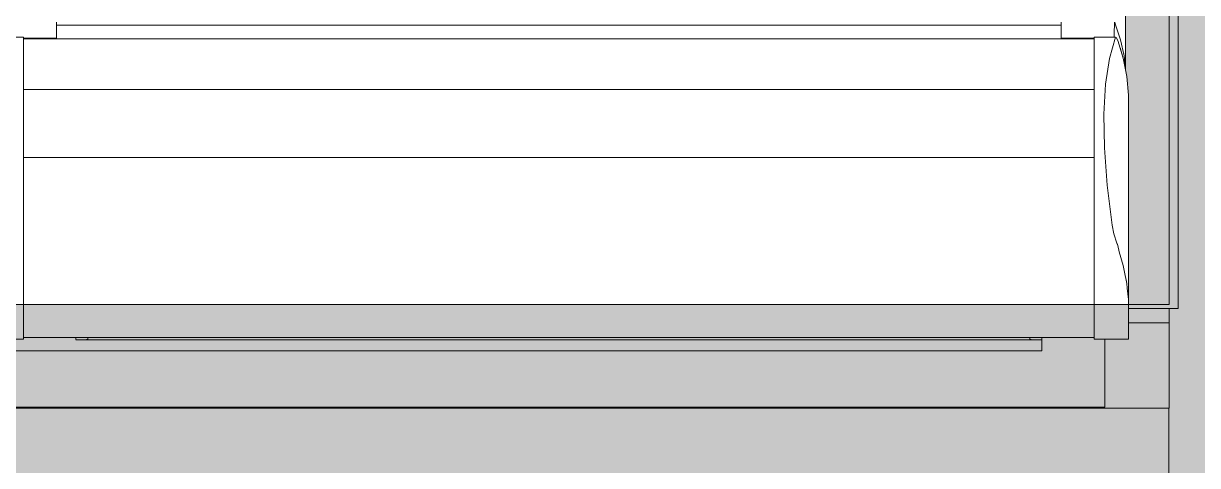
# Model space of a CAD drawing. Header units: metres. Extents: x -3 to 171, y -23 to 41.
# Drawn here: x 1.94 to 2.821, y -0.892 to -0.56 of the extents above; entities that cross this region are included whole.
import ezdxf

# ---------------------------------------------------------------- set-up
doc = ezdxf.new("R2010")
doc.units = ezdxf.units.M
doc.header["$MEASUREMENT"] = 0
doc.set_wipeout_variables(frame=1)
doc.linetypes.add('Wipeout_Contour', pattern=[1, 0, -1])
doc.layers.add('6._Dach PP STG1_1_325 Dachfenster', color=7, linetype='Continuous')
doc.layers.add('6._Dach PP STG1_1_330 Dachaufbau', color=7, linetype='Continuous')

msp = doc.modelspace()

# ---------------------------------------------------------------- linework, layer by layer
at = {"layer": '6._Dach PP STG1_1_325 Dachfenster', "color": 7, "linetype": 'Continuous', "lineweight": 13, "ltscale": 1000, "true_color": 0xf4f4f4, "flags": 128}
msp.add_lwpolyline([(2.80685, -0.15614), (2.80685, -0.77449)], dxfattribs=at)

# ---------------------------------------------------------------- wipeouts: each hides what was drawn before it
at = {"color": 254, "linetype": 'Wipeout_Contour', "lineweight": 0, "ltscale": 5.726923}
msp.add_wipeout([(1.96465, -0.57154), (1.93985, -0.57154), (1.96465, -0.57182)], dxfattribs=at).dxf.layer = '6._Dach PP STG1_1_325 Dachfenster'
at = {"color": 254, "linetype": 'Wipeout_Contour', "lineweight": 0, "ltscale": 8.124388}
msp.add_wipeout([(1.9285, -0.5866), (1.93139, -0.60597), (1.93985, -0.60597), (1.93985, -0.5866)], dxfattribs=at).dxf.layer = '6._Dach PP STG1_1_325 Dachfenster'
at = {"color": 254, "linetype": 'Wipeout_Contour', "lineweight": 0, "ltscale": 11.523669}
msp.add_wipeout([(2.74385, -0.62846), (2.74385, -0.65385), (2.75147, -0.65385), (2.75104, -0.62846)], dxfattribs=at).dxf.layer = '6._Dach PP STG1_1_325 Dachfenster'
at = {"color": 254, "linetype": 'Wipeout_Contour', "lineweight": 0, "ltscale": 10.855412}
msp.add_wipeout([(1.92685, -0.70832), (1.92729, -0.71183), (1.93985, -0.71183), (1.93985, -0.68171), (1.93016, -0.68171)], dxfattribs=at).dxf.layer = '6._Dach PP STG1_1_325 Dachfenster'
at = {"color": 254, "linetype": 'Wipeout_Contour', "lineweight": 0, "ltscale": 29.586892}
msp.add_wipeout([(1.05, -0.7745), (1.05, -0.8493), (2.8, -0.8493), (2.8, -0.7745), (2.76949, -0.7745), (2.76949, -0.79527), (2.76949, -0.79739), (2.75185, -0.79739), (2.75185, -0.84858), (1.10185, -0.84858), (1.10185, -0.79739), (1.08422, -0.79739), (1.08422, -0.79527), (1.08422, -0.7745)], dxfattribs=at).dxf.layer = '6._Dach PP STG1_1_325 Dachfenster'

# ---------------------------------------------------------------- next in the draw order: hatches: boundary and pattern name
at = {"layer": '6._Dach PP STG1_1_325 Dachfenster', "linetype": 'Continuous', "lineweight": 0, "true_color": 0x000000}
msp.add_hatch(color=18, dxfattribs=at).paths.add_polyline_path([(2.76735, -0.15614), (2.76735, -0.59516), (2.76755, -0.59705), (2.76815, -0.60021), (2.76945, -0.61412), (2.76945, -0.63009), (2.76949, -0.70317), (2.76949, -0.71356), (2.76949, -0.71563), (2.76949, -0.77449), (2.80685, -0.77449), (2.80685, -0.15614)])

# ---------------------------------------------------------------- next in the draw order: linework, layer by layer
at = {"layer": '6._Dach PP STG1_1_325 Dachfenster', "color": 7, "linetype": 'Continuous', "lineweight": 13, "ltscale": 1000, "true_color": 0xf4f4f4, "flags": 128}
for points in [[(2.80685, -0.77449), (2.76949, -0.77449)], [(2.76949, -0.7745), (2.80685, -0.7745)]]:
    msp.add_lwpolyline(points, dxfattribs=at)
at = {"layer": '6._Dach PP STG1_1_330 Dachaufbau', "color": 7, "linetype": 'Continuous', "lineweight": 18, "ltscale": 1000, "flags": 128}
msp.add_lwpolyline([(2.8, -0.77152), (2.8, 0.07)], dxfattribs=at)

# ---------------------------------------------------------------- next in the draw order: wipeouts: each hides what was drawn before it
at = {"color": 254, "linetype": 'Wipeout_Contour', "lineweight": 0, "ltscale": 8.350469}
msp.add_wipeout([(1.96465, -0.55942), (1.92469, -0.55942), (1.92505, -0.56858), (1.96465, -0.56858)], dxfattribs=at).dxf.layer = '6._Dach PP STG1_1_325 Dachfenster'
at = {"color": 254, "linetype": 'Wipeout_Contour', "lineweight": 0, "ltscale": 11.583056}
msp.add_wipeout([(2.75232, -0.60597), (2.74385, -0.60597), (2.74385, -0.62846), (2.75104, -0.62846)], dxfattribs=at).dxf.layer = '6._Dach PP STG1_1_325 Dachfenster'
at = {"color": 254, "linetype": 'Wipeout_Contour', "lineweight": 0, "ltscale": 11.709091}
msp.add_wipeout([(2.74385, -0.65385), (2.74385, -0.68171), (2.75355, -0.68171), (2.75147, -0.65385)], dxfattribs=at).dxf.layer = '6._Dach PP STG1_1_325 Dachfenster'
at = {"color": 254, "linetype": 'Wipeout_Contour', "lineweight": 0, "ltscale": 24.757582}
msp.add_wipeout([(1.10185, -0.84858), (2.75185, -0.84858), (2.75185, -0.79739), (2.74385, -0.79739), (2.74385, -0.79619), (2.70455, -0.79619), (2.70455, -0.80616), (1.14915, -0.80616), (1.14915, -0.79619), (1.10985, -0.79619), (1.10985, -0.79739), (1.10185, -0.79739)], dxfattribs=at).dxf.layer = '6._Dach PP STG1_1_325 Dachfenster'

# ---------------------------------------------------------------- next in the draw order: linework, layer by layer
at = {"layer": '6._Dach PP STG1_1_325 Dachfenster', "color": 7, "linetype": 'Continuous', "lineweight": 13, "ltscale": 1000, "true_color": 0xf4f4f4, "flags": 128}
for points in [[(2.70455, -0.80616), (2.70455, -0.79788)], [(1.14915, -0.80616), (2.70455, -0.80616)]]:
    msp.add_lwpolyline(points, dxfattribs=at)

# ---------------------------------------------------------------- next in the draw order: wipeouts: each hides what was drawn before it
at = {"color": 254, "linetype": 'Wipeout_Contour', "lineweight": 0, "ltscale": 12.782115}
msp.add_wipeout([(1.92505, -0.57062), (1.93985, -0.57062), (1.93985, -0.57154), (1.96465, -0.57154), (1.96465, -0.56858), (1.92505, -0.56858)], dxfattribs=at).dxf.layer = '6._Dach PP STG1_1_325 Dachfenster'
at = {"color": 254, "linetype": 'Wipeout_Contour', "lineweight": 0, "ltscale": 14.819618}
msp.add_wipeout([(2.76945, -0.61412), (2.76815, -0.60021), (2.76815, -0.75557), (2.7685, -0.75913), (2.76945, -0.76776)], dxfattribs=at).dxf.layer = '6._Dach PP STG1_1_325 Dachfenster'
at = {"color": 254, "linetype": 'Wipeout_Contour', "lineweight": 0, "ltscale": 11.805688}
msp.add_wipeout([(2.74385, -0.68171), (2.74385, -0.71183), (2.75729, -0.71183), (2.75355, -0.68171)], dxfattribs=at).dxf.layer = '6._Dach PP STG1_1_325 Dachfenster'
at = {"color": 254, "linetype": 'Wipeout_Contour', "lineweight": 0, "ltscale": 8.583351}
msp.add_wipeout([(1.91423, -0.79003), (1.91422, -0.79739), (1.93985, -0.79739), (1.93985, -0.79003)], dxfattribs=at).dxf.layer = '6._Dach PP STG1_1_325 Dachfenster'
at = {"color": 254, "linetype": 'Wipeout_Contour', "lineweight": 0, "ltscale": 11.500923}
msp.add_wipeout([(1.04986, -1.4678), (2.79986, -1.4678), (2.79986, -0.8493), (1.05, -0.8493), (1.05, -0.84556)], dxfattribs=at).dxf.layer = '6._Dach PP STG1_1_325 Dachfenster'

# ---------------------------------------------------------------- next in the draw order: linework, layer by layer
at = {"layer": '6._Dach PP STG1_1_325 Dachfenster', "color": 7, "linetype": 'Continuous', "lineweight": 13, "ltscale": 1000, "true_color": 0xf4f4f4, "flags": 128}
for points in [[(2.8, -0.7745), (2.8, -0.8493)], [(2.75185, -0.79739), (2.75185, -0.84858)], [(1.05, -0.8493), (2.8, -0.8493)], [(1.10185, -0.84858), (2.75185, -0.84858)], [(2.79986, -0.8493), (2.79986, -1.4678)]]:
    msp.add_lwpolyline(points, dxfattribs=at)

# ---------------------------------------------------------------- next in the draw order: wipeouts: each hides what was drawn before it
at = {"color": 254, "linetype": 'Wipeout_Contour', "lineweight": 0, "ltscale": 10.064351}
msp.add_wipeout([(1.93985, -0.66092), (1.93985, -0.68262), (2.74385, -0.68262), (2.74385, -0.66092)], dxfattribs=at).dxf.layer = '6._Dach PP STG1_1_325 Dachfenster'
at = {"color": 254, "linetype": 'Wipeout_Contour', "lineweight": 0, "ltscale": 8.571799}
msp.add_wipeout([(1.91423, -0.79003), (1.93985, -0.79003), (1.93985, -0.78127), (1.91424, -0.78127)], dxfattribs=at).dxf.layer = '6._Dach PP STG1_1_325 Dachfenster'
at = {"color": 254, "linetype": 'Wipeout_Contour', "lineweight": 0, "ltscale": 20.395023}
msp.add_wipeout([(1.97915, -0.79767), (2.70455, -0.79788), (2.69625, -0.79767), (2.69545, -0.79718), (2.69524, -0.79619), (1.98846, -0.79619), (1.98825, -0.79718), (1.98745, -0.79767)], dxfattribs=at).dxf.layer = '6._Dach PP STG1_1_325 Dachfenster'

# ---------------------------------------------------------------- next in the draw order: wipeouts: each hides what was drawn before it
at = {"color": 254, "linetype": 'Wipeout_Contour', "lineweight": 0, "ltscale": 10.035334}
msp.add_wipeout([(1.93985, -0.65986), (2.74385, -0.65986), (2.74385, -0.63348), (1.93985, -0.63348)], dxfattribs=at).dxf.layer = '6._Dach PP STG1_1_325 Dachfenster'
at = {"color": 254, "linetype": 'Wipeout_Contour', "lineweight": 0, "ltscale": 8.558218}
msp.add_wipeout([(1.91424, -0.78127), (1.93985, -0.78127), (1.93985, -0.77094), (1.91425, -0.77094)], dxfattribs=at).dxf.layer = '6._Dach PP STG1_1_325 Dachfenster'
at = {"color": 254, "linetype": 'Wipeout_Contour', "lineweight": 0, "ltscale": 11.654468}
msp.add_wipeout([(2.74385, -0.79003), (2.74385, -0.79739), (2.76949, -0.79739), (2.76948, -0.79003)], dxfattribs=at).dxf.layer = '6._Dach PP STG1_1_325 Dachfenster'
at = {"color": 254, "linetype": 'Wipeout_Contour', "lineweight": 0, "ltscale": 10.663323}
msp.add_wipeout([(1.98846, -0.79619), (1.97915, -0.79619), (1.97915, -0.79767), (1.98745, -0.79767), (1.98825, -0.79718)], dxfattribs=at).dxf.layer = '6._Dach PP STG1_1_325 Dachfenster'
at = {"color": 254, "linetype": 'Wipeout_Contour', "lineweight": 0, "ltscale": 14.657832}
msp.add_wipeout([(2.69524, -0.79619), (2.69545, -0.79718), (2.69625, -0.79767), (2.70455, -0.79767), (2.70455, -0.79619)], dxfattribs=at).dxf.layer = '6._Dach PP STG1_1_325 Dachfenster'

# ---------------------------------------------------------------- next in the draw order: linework, layer by layer
at = {"layer": '6._Dach PP STG1_1_325 Dachfenster', "color": 7, "linetype": 'Continuous', "lineweight": 13, "ltscale": 1000, "flags": 128}
msp.add_lwpolyline([(2.76949, -0.79527), (2.76949, -0.79739)], dxfattribs=at)

# ---------------------------------------------------------------- next in the draw order: wipeouts: each hides what was drawn before it
at = {"color": 254, "linetype": 'Wipeout_Contour', "lineweight": 0, "ltscale": 10.048472}
msp.add_wipeout([(1.93985, -0.66014), (1.93985, -0.6607), (2.74385, -0.6607), (2.74385, -0.66014)], dxfattribs=at).dxf.layer = '6._Dach PP STG1_1_325 Dachfenster'
at = {"color": 254, "linetype": 'Wipeout_Contour', "lineweight": 0, "ltscale": 11.645832}
msp.add_wipeout([(2.74385, -0.78127), (2.74385, -0.79003), (2.76948, -0.79003), (2.76947, -0.78127)], dxfattribs=at).dxf.layer = '6._Dach PP STG1_1_325 Dachfenster'

# ---------------------------------------------------------------- next in the draw order: wipeouts: each hides what was drawn before it
at = {"color": 254, "linetype": 'Wipeout_Contour', "lineweight": 0, "ltscale": 7.798394}
msp.add_wipeout([(1.93985, -0.66014), (2.74385, -0.66014), (1.93985, -0.65986)], dxfattribs=at).dxf.layer = '6._Dach PP STG1_1_325 Dachfenster'
at = {"color": 254, "linetype": 'Wipeout_Contour', "lineweight": 0, "ltscale": 11.635717}
msp.add_wipeout([(2.74385, -0.77094), (2.74385, -0.78127), (2.76947, -0.78127), (2.76946, -0.77094)], dxfattribs=at).dxf.layer = '6._Dach PP STG1_1_325 Dachfenster'
at = {"color": 254, "linetype": 'Wipeout_Contour', "lineweight": 0, "ltscale": 10.216606}
msp.add_wipeout([(1.93985, -0.79619), (2.74385, -0.79619), (2.74385, -0.78869), (1.93985, -0.78869)], dxfattribs=at).dxf.layer = '6._Dach PP STG1_1_325 Dachfenster'

# ---------------------------------------------------------------- next in the draw order: linework, layer by layer
at = {"layer": '6._Dach PP STG1_1_325 Dachfenster', "color": 7, "linetype": 'Continuous', "lineweight": 13, "ltscale": 1000, "flags": 128}
for points in [[(1.93985, -0.66092), (2.74385, -0.66092)], [(2.8, -0.78516), (2.76949, -0.78516)], [(1.93985, -0.79739), (1.91422, -0.79739)], [(1.93985, -0.79619), (2.74385, -0.79619)], [(1.97915, -0.79619), (1.97915, -0.79767)], [(2.70455, -0.79788), (1.97915, -0.79788)], [(1.98745, -0.79767), (1.98825, -0.79718)], [(1.98825, -0.79718), (1.98846, -0.79619)], [(2.69545, -0.79718), (2.69524, -0.79619)], [(2.69545, -0.79718), (2.69625, -0.79767)], [(2.70455, -0.79619), (2.70455, -0.79767)], [(2.76949, -0.79739), (2.74385, -0.79739)]]:
    msp.add_lwpolyline(points, dxfattribs=at)

# ---------------------------------------------------------------- next in the draw order: wipeouts: each hides what was drawn before it
at = {"color": 254, "linetype": 'Wipeout_Contour', "lineweight": 0, "ltscale": 14.14005}
msp.add_wipeout([(2.74385, -0.75913), (2.74385, -0.77094), (2.76946, -0.77094), (2.76945, -0.76776), (2.7685, -0.75913)], dxfattribs=at).dxf.layer = '6._Dach PP STG1_1_325 Dachfenster'
at = {"color": 254, "linetype": 'Wipeout_Contour', "lineweight": 0, "ltscale": 10.20582}
msp.add_wipeout([(2.74385, -0.77999), (1.93985, -0.77999), (1.93985, -0.78869), (2.74385, -0.78869)], dxfattribs=at).dxf.layer = '6._Dach PP STG1_1_325 Dachfenster'

# ---------------------------------------------------------------- next in the draw order: wipeouts: each hides what was drawn before it
at = {"color": 254, "linetype": 'Wipeout_Contour', "lineweight": 0, "ltscale": 14.184751}
msp.add_wipeout([(2.74385, -0.74598), (2.74385, -0.75913), (2.7685, -0.75913), (2.76815, -0.75557), (2.76624, -0.74598)], dxfattribs=at).dxf.layer = '6._Dach PP STG1_1_325 Dachfenster'
at = {"color": 254, "linetype": 'Wipeout_Contour', "lineweight": 0, "ltscale": 10.193323}
msp.add_wipeout([(2.74385, -0.76974), (1.93985, -0.76974), (1.93985, -0.77999), (2.74385, -0.77999)], dxfattribs=at).dxf.layer = '6._Dach PP STG1_1_325 Dachfenster'

# ---------------------------------------------------------------- next in the draw order: wipeouts: each hides what was drawn before it
at = {"color": 254, "linetype": 'Wipeout_Contour', "lineweight": 0, "ltscale": 14.245344}
msp.add_wipeout([(2.74385, -0.73184), (2.74385, -0.74598), (2.76624, -0.74598), (2.76555, -0.7422), (2.76257, -0.73184)], dxfattribs=at).dxf.layer = '6._Dach PP STG1_1_325 Dachfenster'
at = {"color": 254, "linetype": 'Wipeout_Contour', "lineweight": 0, "ltscale": 10.178929}
msp.add_wipeout([(2.74385, -0.758), (1.93985, -0.758), (1.93985, -0.76974), (2.74385, -0.76974)], dxfattribs=at).dxf.layer = '6._Dach PP STG1_1_325 Dachfenster'

# ---------------------------------------------------------------- next in the draw order: linework, layer by layer
at = {"layer": '6._Dach PP STG1_1_330 Dachaufbau', "color": 7, "linetype": 'Continuous', "lineweight": 18, "ltscale": 1000, "flags": 128}
msp.add_lwpolyline([(1.05, -0.77152), (2.8, -0.77152)], dxfattribs=at)

# ---------------------------------------------------------------- next in the draw order: wipeouts: each hides what was drawn before it
at = {"color": 254, "linetype": 'Wipeout_Contour', "lineweight": 0, "ltscale": 14.04855}
msp.add_wipeout([(2.74385, -0.72526), (2.74385, -0.73184), (2.76257, -0.73184), (2.76145, -0.72717), (2.76069, -0.72526)], dxfattribs=at).dxf.layer = '6._Dach PP STG1_1_325 Dachfenster'

# ---------------------------------------------------------------- next in the draw order: wipeouts: each hides what was drawn before it
at = {"color": 254, "linetype": 'Wipeout_Contour', "lineweight": 0, "ltscale": 11.682638}
msp.add_wipeout([(2.74385, -0.7184), (2.74385, -0.72526), (2.76069, -0.72526), (2.75861, -0.7184)], dxfattribs=at).dxf.layer = '6._Dach PP STG1_1_325 Dachfenster'
at = {"color": 254, "linetype": 'Wipeout_Contour', "lineweight": 0, "ltscale": 10.145581}
msp.add_wipeout([(1.93985, -0.73099), (1.93985, -0.74506), (2.74385, -0.74506), (2.74385, -0.73099)], dxfattribs=at).dxf.layer = '6._Dach PP STG1_1_325 Dachfenster'

# ---------------------------------------------------------------- next in the draw order: wipeouts: each hides what was drawn before it
at = {"color": 254, "linetype": 'Wipeout_Contour', "lineweight": 0, "ltscale": 11.638346}
msp.add_wipeout([(2.74385, -0.71183), (2.74385, -0.7184), (2.75861, -0.7184), (2.75729, -0.71183)], dxfattribs=at).dxf.layer = '6._Dach PP STG1_1_325 Dachfenster'
at = {"color": 254, "linetype": 'Wipeout_Contour', "lineweight": 0, "ltscale": 10.131763}
msp.add_wipeout([(2.74385, -0.72491), (1.93985, -0.72491), (1.93985, -0.73099), (2.74385, -0.73099)], dxfattribs=at).dxf.layer = '6._Dach PP STG1_1_325 Dachfenster'
at = {"color": 254, "linetype": 'Wipeout_Contour', "lineweight": 0, "ltscale": 10.162909}
msp.add_wipeout([(1.93985, -0.74506), (1.93985, -0.758), (2.74385, -0.758), (2.74385, -0.74506)], dxfattribs=at).dxf.layer = '6._Dach PP STG1_1_325 Dachfenster'

# ---------------------------------------------------------------- next in the draw order: wipeouts: each hides what was drawn before it
at = {"color": 254, "linetype": 'Wipeout_Contour', "lineweight": 0, "ltscale": 14.747027}
msp.add_wipeout([(2.76145, -0.72717), (2.76257, -0.73184), (2.76555, -0.7422), (2.76555, -0.58656), (2.76145, -0.57307)], dxfattribs=at).dxf.layer = '6._Dach PP STG1_1_325 Dachfenster'
at = {"color": 254, "linetype": 'Wipeout_Contour', "lineweight": 0, "ltscale": 10.096543}
msp.add_wipeout([(2.74385, -0.68262), (1.93985, -0.68262), (1.93985, -0.71239), (2.74385, -0.71239)], dxfattribs=at).dxf.layer = '6._Dach PP STG1_1_325 Dachfenster'
at = {"color": 254, "linetype": 'Wipeout_Contour', "lineweight": 0, "ltscale": 10.123882}
msp.add_wipeout([(1.93985, -0.71848), (1.93985, -0.72491), (2.74385, -0.72491), (2.74385, -0.71848)], dxfattribs=at).dxf.layer = '6._Dach PP STG1_1_325 Dachfenster'

# ---------------------------------------------------------------- next in the draw order: wipeouts: each hides what was drawn before it
at = {"color": 254, "linetype": 'Wipeout_Contour', "lineweight": 0, "ltscale": 11.684892}
msp.add_wipeout([(2.74385, -0.57062), (2.74385, -0.5866), (2.75521, -0.5866), (2.75971, -0.57062)], dxfattribs=at).dxf.layer = '6._Dach PP STG1_1_325 Dachfenster'
at = {"color": 254, "linetype": 'Wipeout_Contour', "lineweight": 0, "ltscale": 14.795117}
msp.add_wipeout([(2.76555, -0.58656), (2.76555, -0.7422), (2.76624, -0.74598), (2.76815, -0.75557), (2.76815, -0.60021)], dxfattribs=at).dxf.layer = '6._Dach PP STG1_1_325 Dachfenster'
at = {"color": 254, "linetype": 'Wipeout_Contour', "lineweight": 0, "ltscale": 10.115972}
msp.add_wipeout([(1.93985, -0.71239), (1.93985, -0.71848), (2.74385, -0.71848), (2.74385, -0.71239)], dxfattribs=at).dxf.layer = '6._Dach PP STG1_1_325 Dachfenster'

# ---------------------------------------------------------------- next in the draw order: linework, layer by layer
at = {"layer": '6._Dach PP STG1_1_325 Dachfenster', "color": 7, "linetype": 'Continuous', "lineweight": 13, "ltscale": 1000, "flags": 128}
for points in [[(2.76945, -0.61545), (2.76945, -0.63009)], [(2.76945, -0.63009), (2.76949, -0.70377)], [(2.76949, -0.70377), (2.76949, -0.79527)]]:
    msp.add_lwpolyline(points, dxfattribs=at)

# ---------------------------------------------------------------- next in the draw order: wipeouts: each hides what was drawn before it
at = {"color": 254, "linetype": 'Wipeout_Contour', "lineweight": 0, "ltscale": 11.664442}
msp.add_wipeout([(2.74385, -0.5866), (2.74385, -0.60597), (2.75232, -0.60597), (2.75521, -0.5866)], dxfattribs=at).dxf.layer = '6._Dach PP STG1_1_325 Dachfenster'

# ---------------------------------------------------------------- next in the draw order: wipeouts: each hides what was drawn before it
at = {"color": 254, "linetype": 'Wipeout_Contour', "lineweight": 0, "ltscale": 33.62688}
msp.add_wipeout([(2.75104, -0.62846), (2.75147, -0.65385), (2.75355, -0.68171), (2.75729, -0.71183), (2.75861, -0.7184), (2.76069, -0.72526), (2.76145, -0.72717), (2.76145, -0.57307), (2.76035, -0.5709), (2.75971, -0.57062), (2.75521, -0.5866), (2.75232, -0.60597)], dxfattribs=at).dxf.layer = '6._Dach PP STG1_1_325 Dachfenster'

# ---------------------------------------------------------------- next in the draw order: wipeouts: each hides what was drawn before it
at = {"color": 254, "linetype": 'Wipeout_Contour', "lineweight": 0, "ltscale": 11.379346}
msp.add_wipeout([(2.71905, -0.55942), (2.71905, -0.56858), (2.75865, -0.56858), (2.75902, -0.55942)], dxfattribs=at).dxf.layer = '6._Dach PP STG1_1_325 Dachfenster'
at = {"color": 254, "linetype": 'Wipeout_Contour', "lineweight": 0, "ltscale": 14.146361}
msp.add_wipeout([(2.76625, -0.5848), (2.76355, -0.57263), (2.76355, -0.57998), (2.76555, -0.58656), (2.76625, -0.59023)], dxfattribs=at).dxf.layer = '6._Dach PP STG1_1_325 Dachfenster'

# ---------------------------------------------------------------- next in the draw order: wipeouts: each hides what was drawn before it
at = {"color": 254, "linetype": 'Wipeout_Contour', "lineweight": 0, "ltscale": 16.811338}
msp.add_wipeout([(2.71905, -0.57154), (2.74385, -0.57154), (2.74385, -0.57062), (2.75865, -0.57062), (2.75865, -0.56858), (2.71905, -0.56858)], dxfattribs=at).dxf.layer = '6._Dach PP STG1_1_325 Dachfenster'
at = {"color": 254, "linetype": 'Wipeout_Contour', "lineweight": 0, "ltscale": 11.610976}
msp.add_wipeout([(2.76755, -0.59705), (2.76625, -0.5848), (2.76625, -0.59023), (2.76755, -0.59706)], dxfattribs=at).dxf.layer = '6._Dach PP STG1_1_325 Dachfenster'

# ---------------------------------------------------------------- next in the draw order: wipeouts: each hides what was drawn before it
at = {"color": 254, "linetype": 'Wipeout_Contour', "lineweight": 0, "ltscale": 14.330518}
msp.add_wipeout([(2.75865, -0.57062), (2.75955, -0.57062), (2.75955, -0.56068), (2.7591, -0.5595), (2.75865, -0.56858)], dxfattribs=at).dxf.layer = '6._Dach PP STG1_1_325 Dachfenster'
at = {"color": 254, "linetype": 'Wipeout_Contour', "lineweight": 0, "ltscale": 9.959784}
msp.add_wipeout([(1.93985, -0.57182), (1.93985, -0.58794), (2.74385, -0.58794), (2.74385, -0.57182)], dxfattribs=at).dxf.layer = '6._Dach PP STG1_1_325 Dachfenster'
at = {"color": 254, "linetype": 'Wipeout_Contour', "lineweight": 0, "ltscale": 9.93701}
msp.add_wipeout([(1.96465, -0.56503), (1.96465, -0.56735), (2.71905, -0.56735), (2.71905, -0.56503)], dxfattribs=at).dxf.layer = '6._Dach PP STG1_1_325 Dachfenster'

# ---------------------------------------------------------------- next in the draw order: linework, layer by layer
at = {"layer": '6._Dach PP STG1_1_325 Dachfenster', "color": 7, "linetype": 'Continuous', "lineweight": 13, "ltscale": 1000, "flags": 128}
msp.add_lwpolyline([(1.93985, -0.57062), (1.924, -0.57062), (1.91385, -0.57062)], dxfattribs=at)

# ---------------------------------------------------------------- next in the draw order: wipeouts: each hides what was drawn before it
at = {"color": 254, "linetype": 'Wipeout_Contour', "lineweight": 0, "ltscale": 9.934768}
msp.add_wipeout([(1.96465, -0.56503), (2.71905, -0.56503), (2.71905, -0.56308), (1.96465, -0.56308)], dxfattribs=at).dxf.layer = '6._Dach PP STG1_1_325 Dachfenster'
at = {"color": 254, "linetype": 'Wipeout_Contour', "lineweight": 0, "ltscale": 17.440842}
msp.add_wipeout([(2.75955, -0.56068), (2.75955, -0.57062), (2.76035, -0.5709), (2.76145, -0.57307), (2.76355, -0.57998), (2.76355, -0.57263)], dxfattribs=at).dxf.layer = '6._Dach PP STG1_1_325 Dachfenster'
at = {"color": 254, "linetype": 'Wipeout_Contour', "lineweight": 0, "ltscale": 9.980504}
msp.add_wipeout([(1.93985, -0.58794), (1.93985, -0.60916), (2.74385, -0.60916), (2.74385, -0.58794)], dxfattribs=at).dxf.layer = '6._Dach PP STG1_1_325 Dachfenster'

# ---------------------------------------------------------------- next in the draw order: wipeouts: each hides what was drawn before it
at = {"color": 254, "linetype": 'Wipeout_Contour', "lineweight": 0, "ltscale": 14.677396}
msp.add_wipeout([(2.76605, -0.5839), (2.76625, -0.5848), (2.76735, -0.59516), (2.76735, -0.02486), (2.76605, -0.01261)], dxfattribs=at).dxf.layer = '6._Dach PP STG1_1_325 Dachfenster'
at = {"color": 254, "linetype": 'Wipeout_Contour', "lineweight": 0, "ltscale": 9.939686}
msp.add_wipeout([(1.96465, -0.5701), (2.71905, -0.5701), (2.71905, -0.56735), (1.96465, -0.56735)], dxfattribs=at).dxf.layer = '6._Dach PP STG1_1_325 Dachfenster'
at = {"color": 254, "linetype": 'Wipeout_Contour', "lineweight": 0, "ltscale": 9.990417}
msp.add_wipeout([(1.93985, -0.61), (2.74385, -0.61), (2.74385, -0.60916), (1.93985, -0.60916)], dxfattribs=at).dxf.layer = '6._Dach PP STG1_1_325 Dachfenster'

# ---------------------------------------------------------------- next in the draw order: wipeouts: each hides what was drawn before it
at = {"color": 254, "linetype": 'Wipeout_Contour', "lineweight": 0, "ltscale": 14.732541}
msp.add_wipeout([(2.76335, -0.00044), (2.76335, -0.57203), (2.76355, -0.57263), (2.76605, -0.5839), (2.76605, -0.01261)], dxfattribs=at).dxf.layer = '6._Dach PP STG1_1_325 Dachfenster'
at = {"color": 254, "linetype": 'Wipeout_Contour', "lineweight": 0, "ltscale": 9.932933}
msp.add_wipeout([(1.96465, -0.56308), (2.71905, -0.56308), (2.71905, -0.56156), (1.96465, -0.56156)], dxfattribs=at).dxf.layer = '6._Dach PP STG1_1_325 Dachfenster'
at = {"color": 254, "linetype": 'Wipeout_Contour', "lineweight": 0, "ltscale": 9.941896}
msp.add_wipeout([(1.96465, -0.5701), (1.96465, -0.57182), (2.71905, -0.57182), (2.71905, -0.5701)], dxfattribs=at).dxf.layer = '6._Dach PP STG1_1_325 Dachfenster'
at = {"color": 254, "linetype": 'Wipeout_Contour', "lineweight": 0, "ltscale": 10.006496}
msp.add_wipeout([(1.93985, -0.61), (1.93985, -0.63348), (2.74385, -0.63348), (2.74385, -0.61)], dxfattribs=at).dxf.layer = '6._Dach PP STG1_1_325 Dachfenster'

# ---------------------------------------------------------------- next in the draw order: linework, layer by layer
at = {"layer": '6._Dach PP STG1_1_325 Dachfenster', "color": 7, "linetype": 'Continuous', "lineweight": 13, "ltscale": 1000, "flags": 128}
for points in [[(1.93985, -0.79739), (1.93985, -0.79003), (1.93985, -0.78127), (1.93985, -0.77094), (1.93985, -0.75913), (1.93985, -0.74598), (1.93985, -0.73184), (1.93985, -0.72526), (1.93985, -0.7184), (1.93985, -0.71183), (1.93985, -0.68171), (1.93985, -0.65385), (1.93985, -0.62846), (1.93985, -0.60597), (1.93985, -0.5866), (1.93985, -0.57062)], [(1.93985, -0.57154), (1.96465, -0.57154)], [(1.93985, -0.57182), (2.74385, -0.57182)], [(2.71905, -0.57154), (2.74385, -0.57154)], [(2.74385, -0.79739), (2.74385, -0.79003), (2.74385, -0.78127), (2.74385, -0.77094), (2.74385, -0.75913), (2.74385, -0.74598), (2.74385, -0.73184), (2.74385, -0.72526), (2.74385, -0.7184), (2.74385, -0.71183), (2.74385, -0.68171), (2.74385, -0.65385), (2.74385, -0.62846), (2.74385, -0.60597), (2.74385, -0.5866), (2.74385, -0.57062)], [(1.93985, -0.61), (2.74385, -0.61)]]:
    msp.add_lwpolyline(points, dxfattribs=at)

# ---------------------------------------------------------------- next in the draw order: wipeouts: each hides what was drawn before it
at = {"color": 254, "linetype": 'Wipeout_Contour', "lineweight": 0, "ltscale": 14.729409}
msp.add_wipeout([(2.75935, 0.01151), (2.75935, -0.56016), (2.75955, -0.56068), (2.76335, -0.57203), (2.76335, -0.00044)], dxfattribs=at).dxf.layer = '6._Dach PP STG1_1_325 Dachfenster'
at = {"color": 254, "linetype": 'Wipeout_Contour', "lineweight": 0, "ltscale": 9.931609}
msp.add_wipeout([(1.96465, -0.56062), (1.96465, -0.56156), (2.71905, -0.56156), (2.71905, -0.56062)], dxfattribs=at).dxf.layer = '6._Dach PP STG1_1_325 Dachfenster'

# ---------------------------------------------------------------- next in the draw order: hatches: boundary and pattern name
at = {"layer": '6._Dach PP STG1_1_330 Dachaufbau', "linetype": 'Continuous', "lineweight": 0, "true_color": 0x000000}
h = msp.add_hatch(color=18, dxfattribs=at)
h.paths.add_polyline_path([(3.445, -0.4), (3.755, -0.4), (3.755, 0.07), (2.8, 0.07), (2.8, -0.77152), (1.05, -0.77152), (1.05, 0.07), (-0.00106, 0.07), (0.01606, -4.6), (6.325, -4.6), (6.325, -0.82361), (3.445, -0.82361)])
h.paths.add_polyline_path([(3.805, -2.1975), (5.505, -2.1975), (5.505, -3.79873), (3.805, -3.79873)], flags=0)
h.paths.add_polyline_path([(1.075, -3.79873), (1.075, -2.1975), (2.775, -2.1975), (2.775, -3.79873)], flags=0)

# ---------------------------------------------------------------- next in the draw order: linework, layer by layer
at = {"layer": '6._Dach PP STG1_1_325 Dachfenster', "color": 7, "linetype": 'Continuous', "lineweight": 13, "ltscale": 1000, "flags": 128}
for points in [[(2.76735, -0.02486), (2.76735, -0.59516)], [(1.96465, -0.57154), (1.96465, -0.56858), (1.96465, -0.55942)], [(2.71905, -0.56156), (1.96465, -0.56156)], [(2.71905, -0.57154), (2.71905, -0.56858), (2.71905, -0.55942)], [(2.75902, -0.55942), (2.75865, -0.56858), (2.75865, -0.57062)], [(2.7591, -0.5595), (2.75955, -0.56068), (2.76355, -0.57263), (2.76625, -0.5848), (2.76755, -0.59705)], [(2.75971, -0.57062), (2.74385, -0.57062)], [(2.76949, -0.79739), (2.76948, -0.79003), (2.76947, -0.78127), (2.76946, -0.77094), (2.76945, -0.76776), (2.7685, -0.75913), (2.76815, -0.75557), (2.76624, -0.74598), (2.76555, -0.7422), (2.76257, -0.73184), (2.76145, -0.72717), (2.76069, -0.72526), (2.75861, -0.7184), (2.75729, -0.71183), (2.75355, -0.68171), (2.75147, -0.65385), (2.75104, -0.62846), (2.75232, -0.60597), (2.75521, -0.5866), (2.75971, -0.57062)], [(2.75971, -0.57062), (2.76035, -0.5709)], [(2.76035, -0.5709), (2.76145, -0.57307), (2.76555, -0.58656), (2.76815, -0.60021), (2.76945, -0.61412), (2.76945, -0.61545)]]:
    msp.add_lwpolyline(points, dxfattribs=at)

doc.saveas('drawing.dxf')
